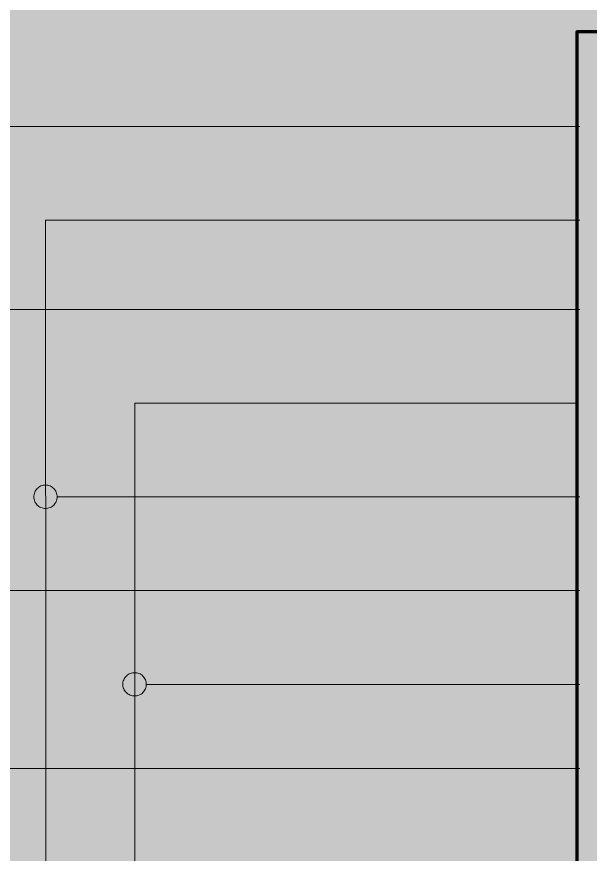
# Model space of a CAD drawing. Header units: millimetres. Extents: x 0 to 418, y 2 to 297.
# Drawn here: x 152.46 to 183.34, y 215.53 to 260.64 of the extents above; entities that cross this region are included whole.
import ezdxf

# ---------------------------------------------------------------- set-up
doc = ezdxf.new("R2010")
doc.units = ezdxf.units.MM
doc.header["$MEASUREMENT"] = 0
doc.layers.get('0').update_dxf_attribs({"linetype": 'CONTINUOUS'})

msp = doc.modelspace()

# ---------------------------------------------------------------- hatches: boundary and pattern name
at = {"true_color": 0xffffff}
for points in [[(-0.132, 297.01), (-0.132, 1.627), (417.7, 1.627), (417.7, 297.01)], [(-0.132, 297.01), (-0.132, 1.89), (417.7, 1.89), (417.7, 297.01)], [(182.621, 259.828), (182.621, 215.098), (192.718, 215.098), (192.718, 259.828)]]:
    msp.add_hatch(color=0, dxfattribs=at).paths.add_polyline_path(points)
at = {"true_color": 0x000007}
h = msp.add_hatch(color=0, dxfattribs=at)
edge = h.paths.add_edge_path()
edge.add_spline(control_points=[(154.631, 234.783), (154.631, 234.7), (154.615, 234.618), (154.582, 234.536), (154.582, 234.536), (154.566, 234.47), (154.516, 234.404), (154.45, 234.338), (154.45, 234.338), (154.401, 234.273), (154.319, 234.24), (154.253, 234.207), (154.253, 234.207), (154.171, 234.174), (154.089, 234.158), (154.006, 234.158), (154.006, 234.158), (153.924, 234.158), (153.842, 234.174), (153.76, 234.207), (153.76, 234.207), (153.694, 234.24), (153.612, 234.273), (153.562, 234.338), (153.562, 234.338), (153.497, 234.404), (153.464, 234.47), (153.431, 234.536), (153.431, 234.536), (153.398, 234.618), (153.382, 234.7), (153.382, 234.783), (153.382, 234.783), (153.382, 234.865), (153.398, 234.947), (153.431, 235.029), (153.431, 235.029), (153.464, 235.111), (153.497, 235.177), (153.562, 235.227), (153.562, 235.227), (153.612, 235.292), (153.694, 235.342), (153.76, 235.375), (153.76, 235.375), (153.842, 235.407), (153.924, 235.424), (154.006, 235.424), (154.006, 235.424), (154.089, 235.424), (154.171, 235.407), (154.253, 235.375), (154.253, 235.375), (154.319, 235.342), (154.401, 235.292), (154.45, 235.227), (154.45, 235.227), (154.516, 235.177), (154.566, 235.111), (154.582, 235.029), (154.582, 235.029), (154.615, 234.947), (154.631, 234.865), (154.631, 234.783)], knot_values=[0, 0, 0, 0, 0.015625, 0.015625, 0.015625, 0.015625, 0.03125, 0.03125, 0.03125, 0.03125, 0.046875, 0.046875, 0.046875, 0.046875, 0.0625, 0.0625, 0.0625, 0.0625, 0.078125, 0.078125, 0.078125, 0.078125, 0.09375, 0.09375, 0.09375, 0.09375, 0.109375, 0.109375, 0.109375, 0.109375, 0.125, 0.125, 0.125, 0.125, 0.140625, 0.140625, 0.140625, 0.140625, 0.15625, 0.15625, 0.15625, 0.15625, 0.171875, 0.171875, 0.171875, 0.171875, 0.1875, 0.1875, 0.1875, 0.1875, 0.203125, 0.203125, 0.203125, 0.203125, 0.21875, 0.21875, 0.21875, 0.21875, 0.234375, 0.234375, 0.234375, 0.234375, 1, 1, 1, 1], degree=3, periodic=0)
h = msp.add_hatch(color=0, dxfattribs=at)
edge = h.paths.add_edge_path()
edge.add_spline(control_points=[(159.433, 224.685), (159.433, 224.603), (159.417, 224.521), (159.384, 224.439), (159.384, 224.439), (159.351, 224.373), (159.302, 224.307), (159.252, 224.241), (159.252, 224.241), (159.187, 224.176), (159.121, 224.143), (159.039, 224.11), (159.039, 224.11), (158.973, 224.077), (158.891, 224.06), (158.808, 224.06), (158.808, 224.06), (158.726, 224.06), (158.644, 224.077), (158.562, 224.11), (158.562, 224.11), (158.479, 224.143), (158.414, 224.176), (158.364, 224.241), (158.364, 224.241), (158.299, 224.307), (158.249, 224.373), (158.216, 224.439), (158.216, 224.439), (158.183, 224.521), (158.167, 224.603), (158.167, 224.685), (158.167, 224.685), (158.167, 224.768), (158.183, 224.85), (158.216, 224.932), (158.216, 224.932), (158.249, 224.998), (158.299, 225.08), (158.364, 225.129), (158.364, 225.129), (158.414, 225.195), (158.479, 225.244), (158.562, 225.277), (158.562, 225.277), (158.644, 225.294), (158.726, 225.31), (158.808, 225.31), (158.808, 225.31), (158.891, 225.31), (158.973, 225.294), (159.039, 225.277), (159.039, 225.277), (159.121, 225.244), (159.187, 225.195), (159.252, 225.129), (159.252, 225.129), (159.302, 225.08), (159.351, 224.998), (159.384, 224.932), (159.384, 224.932), (159.417, 224.85), (159.433, 224.768), (159.433, 224.685)], knot_values=[0, 0, 0, 0, 0.015625, 0.015625, 0.015625, 0.015625, 0.03125, 0.03125, 0.03125, 0.03125, 0.046875, 0.046875, 0.046875, 0.046875, 0.0625, 0.0625, 0.0625, 0.0625, 0.078125, 0.078125, 0.078125, 0.078125, 0.09375, 0.09375, 0.09375, 0.09375, 0.109375, 0.109375, 0.109375, 0.109375, 0.125, 0.125, 0.125, 0.125, 0.140625, 0.140625, 0.140625, 0.140625, 0.15625, 0.15625, 0.15625, 0.15625, 0.171875, 0.171875, 0.171875, 0.171875, 0.1875, 0.1875, 0.1875, 0.1875, 0.203125, 0.203125, 0.203125, 0.203125, 0.21875, 0.21875, 0.21875, 0.21875, 0.234375, 0.234375, 0.234375, 0.234375, 1, 1, 1, 1], degree=3, periodic=0)

# ---------------------------------------------------------------- linework, layer by layer
at = {"color": 0, "linetype": 'Continuous', "lineweight": 70, "true_color": 0x000007}
msp.add_lwpolyline([(182.621, 215.098), (192.718, 215.098), (192.718, 259.828), (182.621, 259.828)], close=True, dxfattribs=at)
at = {"color": 0, "linetype": 'Continuous', "lineweight": 20, "true_color": 0x000007}
for points in [[(115.624, 254.73), (182.785, 254.73), (182.785, 254.73)], [(154.006, 249.682), (154.039, 190.332), (154.039, 190.332)], [(154.006, 249.682), (182.785, 249.682), (182.785, 249.682)], [(135.835, 244.88), (182.785, 244.88), (182.785, 244.88)], [(158.808, 239.831), (158.808, 165.615), (158.808, 165.615)], [(158.808, 239.831), (182.538, 239.831), (182.538, 239.831)], [(154.631, 234.783), (182.785, 234.783), (182.785, 234.783)], [(129.273, 229.734), (182.785, 229.734), (182.785, 229.734)], [(159.433, 224.685), (182.785, 224.685), (182.785, 224.685)], [(140.374, 220.147), (182.785, 220.147), (182.785, 220.147)]]:
    msp.add_lwpolyline(points, dxfattribs=at)
for points in [[(154.631, 234.783), (154.631, 234.7), (154.615, 234.618), (154.582, 234.536), (154.582, 234.536), (154.566, 234.47), (154.516, 234.404), (154.45, 234.338), (154.45, 234.338), (154.401, 234.273), (154.319, 234.24), (154.253, 234.207), (154.253, 234.207), (154.171, 234.174), (154.089, 234.158), (154.006, 234.158), (154.006, 234.158), (153.924, 234.158), (153.842, 234.174), (153.76, 234.207), (153.76, 234.207), (153.694, 234.24), (153.612, 234.273), (153.562, 234.338), (153.562, 234.338), (153.497, 234.404), (153.464, 234.47), (153.431, 234.536), (153.431, 234.536), (153.398, 234.618), (153.382, 234.7), (153.382, 234.783), (153.382, 234.783), (153.382, 234.865), (153.398, 234.947), (153.431, 235.029), (153.431, 235.029), (153.464, 235.111), (153.497, 235.177), (153.562, 235.227), (153.562, 235.227), (153.612, 235.292), (153.694, 235.342), (153.76, 235.375), (153.76, 235.375), (153.842, 235.407), (153.924, 235.424), (154.006, 235.424), (154.006, 235.424), (154.089, 235.424), (154.171, 235.407), (154.253, 235.375), (154.253, 235.375), (154.319, 235.342), (154.401, 235.292), (154.45, 235.227), (154.45, 235.227), (154.516, 235.177), (154.566, 235.111), (154.582, 235.029), (154.582, 235.029), (154.615, 234.947), (154.631, 234.865), (154.631, 234.783)], [(159.433, 224.685), (159.433, 224.603), (159.417, 224.521), (159.384, 224.439), (159.384, 224.439), (159.351, 224.373), (159.302, 224.307), (159.252, 224.241), (159.252, 224.241), (159.187, 224.176), (159.121, 224.143), (159.039, 224.11), (159.039, 224.11), (158.973, 224.077), (158.891, 224.06), (158.808, 224.06), (158.808, 224.06), (158.726, 224.06), (158.644, 224.077), (158.562, 224.11), (158.562, 224.11), (158.479, 224.143), (158.414, 224.176), (158.364, 224.241), (158.364, 224.241), (158.299, 224.307), (158.249, 224.373), (158.216, 224.439), (158.216, 224.439), (158.183, 224.521), (158.167, 224.603), (158.167, 224.685), (158.167, 224.685), (158.167, 224.768), (158.183, 224.85), (158.216, 224.932), (158.216, 224.932), (158.249, 224.998), (158.299, 225.08), (158.364, 225.129), (158.364, 225.129), (158.414, 225.195), (158.479, 225.244), (158.562, 225.277), (158.562, 225.277), (158.644, 225.294), (158.726, 225.31), (158.808, 225.31), (158.808, 225.31), (158.891, 225.31), (158.973, 225.294), (159.039, 225.277), (159.039, 225.277), (159.121, 225.244), (159.187, 225.195), (159.252, 225.129), (159.252, 225.129), (159.302, 225.08), (159.351, 224.998), (159.384, 224.932), (159.384, 224.932), (159.417, 224.85), (159.433, 224.768), (159.433, 224.685)]]:
    msp.add_open_spline(points, degree=3, knots=[0, 0, 0, 0, 0.015625, 0.015625, 0.015625, 0.015625, 0.03125, 0.03125, 0.03125, 0.03125, 0.046875, 0.046875, 0.046875, 0.046875, 0.0625, 0.0625, 0.0625, 0.0625, 0.078125, 0.078125, 0.078125, 0.078125, 0.09375, 0.09375, 0.09375, 0.09375, 0.109375, 0.109375, 0.109375, 0.109375, 0.125, 0.125, 0.125, 0.125, 0.140625, 0.140625, 0.140625, 0.140625, 0.15625, 0.15625, 0.15625, 0.15625, 0.171875, 0.171875, 0.171875, 0.171875, 0.1875, 0.1875, 0.1875, 0.1875, 0.203125, 0.203125, 0.203125, 0.203125, 0.21875, 0.21875, 0.21875, 0.21875, 0.234375, 0.234375, 0.234375, 0.234375, 1, 1, 1, 1], dxfattribs=at)

doc.saveas('drawing.dxf')
